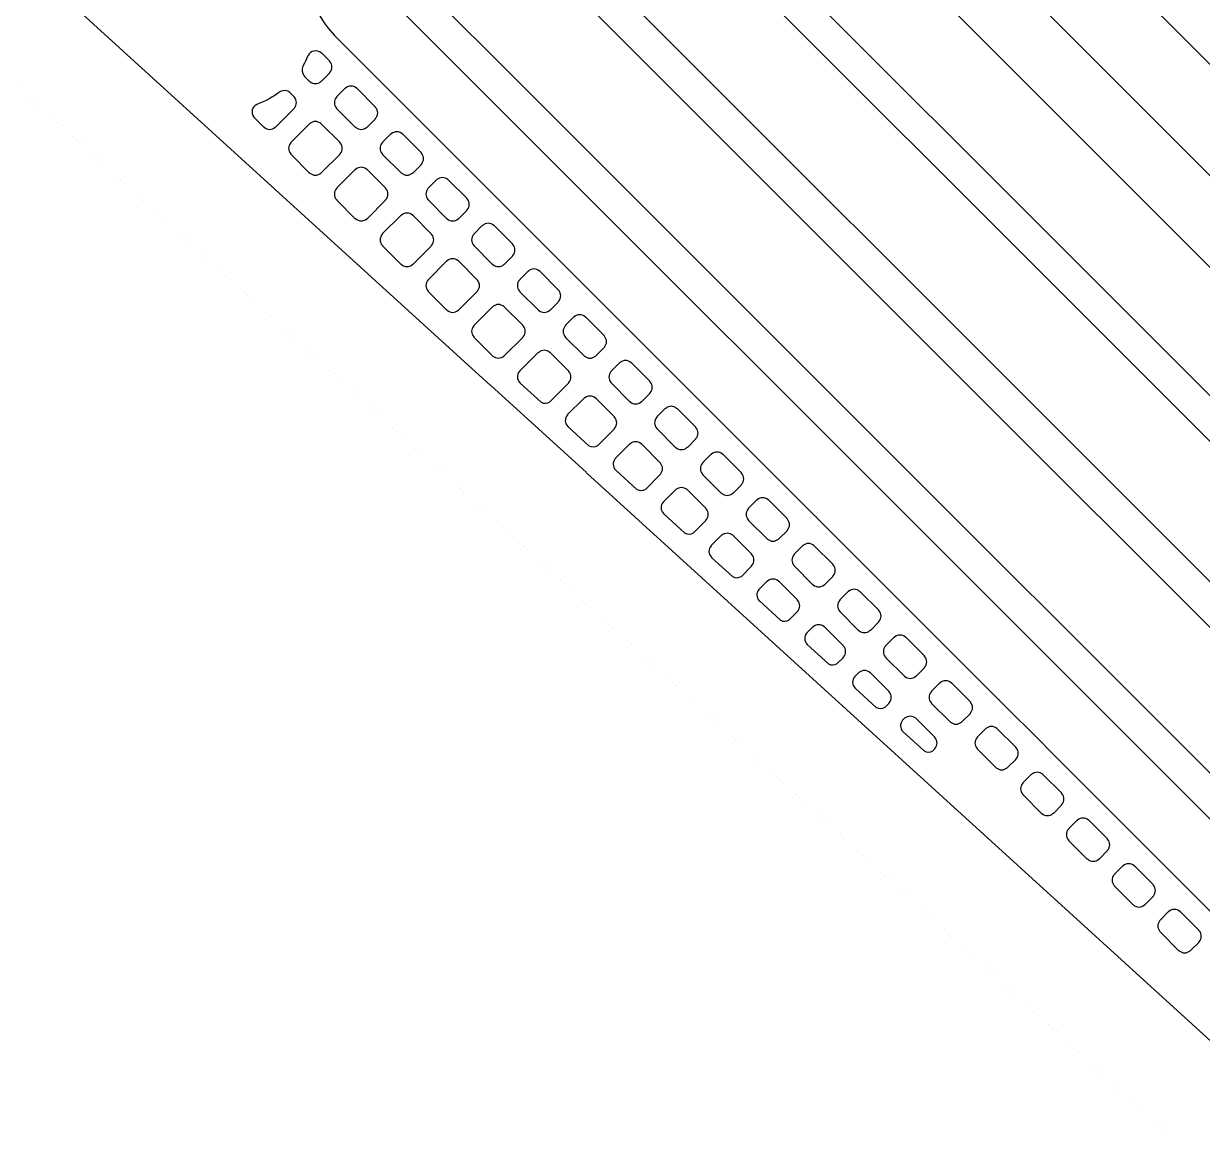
# Model space of a CAD drawing. Header units: millimetres. Extents: x 3440 to 3572, y 2 to 96.
# Drawn here: x 3524.708 to 3527.485, y 55.9 to 58.536 of the extents above; entities that cross this region are included whole.
import ezdxf

# ---------------------------------------------------------------- set-up
doc = ezdxf.new("R2010")
doc.units = ezdxf.units.MM
doc.header["$LTSCALE"] = 23.1
doc.layers.add('gbr-dxf', color=7, linetype='CONTINUOUS')
doc.layers.add('gbr-outline-dxf', color=2, linetype='CONTINUOUS')

msp = doc.modelspace()

# ---------------------------------------------------------------- linework, layer by layer
at = {"layer": 'gbr-dxf', "linetype": 'Continuous'}
for points in [[(3530.2771, 49.9485, -0.19468), (3530.1459, 50.2667, -0.010745), (3530.1458, 50.2697), (3530.1458, 53.4471, -0.007697), (3530.1458, 53.449, -0.011768), (3530.1459, 53.4524, 0.198646), (3528.4871, 57.4563, -0.008795), (3528.4854, 57.4579), (3525.9145, 60.0288, -0.041071)], [(3525.7739, 59.9073), (3528.315, 57.3663, -0.013686), (3528.3179, 57.3635, -0.198913), (3529.9663, 53.3841, -0.007684), (3529.9663, 53.3821), (3529.9663, 50.2273, -0.007344), (3529.9662, 50.2255, 0.198037), (3530.1207, 49.8545, -0.008541), (3530.1223, 49.8529), (3530.3424, 49.6328, -0.01376)], [(3530.2375, 49.5221), (3530.0129, 49.7467, -0.009258), (3530.0112, 49.7485, -0.197955), (3529.8138, 50.2273, -0.007691), (3529.8139, 50.2293), (3529.8139, 53.3841, -0.007639), (3529.8139, 53.386, 0.198631), (3528.213, 57.2529, -0.013852), (3528.21, 57.2557), (3525.6624, 59.8033, -0.041025)], [(3525.5887, 59.5744), (3528.1004, 57.0627, -0.019676), (3528.1025, 57.0607, -0.198904), (3529.5998, 53.4458, -0.01087), (3529.5997, 53.4444), (3529.5997, 50.2527, -0.010722), (3529.5997, 50.2514, 0.198521), (3529.856, 49.634, -0.012506), (3529.8572, 49.6328), (3529.9777, 49.5123, -0.019717), (3529.9798, 49.5103, 0.198972), (3530.5817, 49.2609, -0.010857)], [(3530.5803, 49.1847, -0.197764), (3529.9279, 49.4544, -0.01972), (3529.9258, 49.4564), (3529.8021, 49.5801, -0.012236), (3529.801, 49.5813, -0.198468), (3529.5235, 50.2527, -0.01087), (3529.5235, 50.2541), (3529.5235, 53.4458, -0.010844), (3529.5236, 53.4471, 0.19869), (3528.0506, 57.0049, -0.019288), (3528.0485, 57.0068), (3525.5329, 59.5224, -0.042856)], [(3525.3895, 59.3347), (3527.9302, 56.794, -0.01212), (3527.9313, 56.7928, -0.198692), (3529.2949, 53.5018, -0.016823), (3529.295, 53.4994), (3529.295, 53.4994, -0.01087), (3529.2949, 53.498), (3529.2949, 50.208, -0.010757), (3529.2949, 50.2067, 0.198637), (3529.6091, 49.4496, -0.012534), (3529.6103, 49.4484), (3529.6653, 49.3934, -0.019705), (3529.6674, 49.3915, 0.198958), (3530.3503, 49.1085, -0.01087)], [(3530.3489, 49.0323, -0.197884), (3529.6155, 49.3356, -0.019695), (3529.6134, 49.3375), (3529.5552, 49.3957, -0.012167), (3529.5541, 49.3968, -0.198591), (3529.2187, 50.208, -0.01087), (3529.2187, 50.2094), (3529.2187, 53.4974, -0.014135), (3529.2187, 53.4994, 0.19892), (3527.8763, 56.7401, -0.012506), (3527.8751, 56.7413), (3525.3338, 59.2826, -0.042133)], [(3525.1076, 59.1655), (3527.744, 56.529, -0.019676), (3527.7461, 56.5271, -0.198902), (3528.9015, 53.7376, -0.01087), (3528.9015, 53.7363), (3528.9015, 50.2131, -0.010769), (3528.9015, 50.2118, 0.19862), (3529.2459, 49.3815, -0.012055), (3529.247, 49.3804), (3529.2868, 49.3406, -0.019359), (3529.2889, 49.3386, 0.198916), (3530.2124, 48.9561, -0.01087)], [(3530.211, 48.8799, -0.198101), (3529.2371, 49.2827, -0.019968), (3529.2349, 49.2847), (3529.192, 49.3276, -0.012668), (3529.1908, 49.3288, -0.198561), (3528.8253, 50.2131, -0.01087), (3528.8253, 50.2145), (3528.8253, 53.7376, -0.010831), (3528.8253, 53.739, 0.198623), (3527.6942, 56.4712, -0.019306), (3527.6921, 56.4731), (3525.0518, 59.1135, -0.042015)], [(3527.7397, 55.8566, 0.09403), (3527.5763, 56.0736, -0.024145), (3527.5746, 56.0753), (3527.1627, 56.4504, -0.013805), (3527.1618, 56.4512), (3527.0506, 56.5525, -0.028856), (3527.0485, 56.5544), (3526.0353, 57.4772, -0.027541), (3526.0333, 57.479), (3525.8099, 57.6824, -0.032548), (3525.8075, 57.6846), (3524.7946, 58.6071, -0.031164)], [(3525.3816, 58.6053, 0.111689), (3525.4464, 58.5027, -0.023293), (3525.4479, 58.5011), (3526.1436, 57.8052, -0.012841), (3526.1444, 57.8045), (3526.5741, 57.3747, -0.027224), (3526.576, 57.3729), (3526.6823, 57.2665, -0.013375), (3526.6831, 57.2657), (3527.0048, 56.944, -0.036076), (3527.0073, 56.9415), (3527.1128, 56.836, -0.028235), (3527.1147, 56.8341), (3527.5435, 56.4053, -0.03685), (3527.5461, 56.4027), (3527.5822, 56.3665, -0.023862), (3527.584, 56.3649, -0.142486), (3528.5834, 54.5458, -0.014431)]]:
    msp.add_lwpolyline(points, format="xyb", dxfattribs=at)
for points in [[(3525.3665, 58.4355, 0.318742), (3525.3694, 58.4131, -0.133506), (3525.3703, 58.4114), (3525.3812, 58.4005, -0.095895), (3525.3828, 58.3996, 0.379307), (3525.4088, 58.3996, -0.096248), (3525.4104, 58.4005), (3525.4289, 58.419, -0.095991), (3525.4299, 58.4207, 0.379268), (3525.4299, 58.4466, -0.091846), (3525.4289, 58.4482), (3525.4117, 58.4654, -0.073049), (3525.4093, 58.467, 0.497686), (3525.3789, 58.4609, -0.072025), (3525.3773, 58.4585, -0.029098), (3525.3669, 58.4374, -0.131076)], [(3525.2504, 58.316), (3525.2735, 58.2929, -0.096227), (3525.2751, 58.2919, 0.379627), (3525.3011, 58.2919, -0.09572), (3525.3027, 58.2929), (3525.3453, 58.3354, -0.096737), (3525.3462, 58.337, 0.379213), (3525.3462, 58.363, -0.096614), (3525.3453, 58.3646), (3525.3359, 58.374, 0.309699), (3525.3132, 58.3758, -0.078093), (3525.2577, 58.3458, 0.462041)], [(3525.4453, 58.3629, 0.37947), (3525.4453, 58.337, -0.087784), (3525.4462, 58.3355), (3525.4889, 58.2928, -0.100151), (3525.4907, 58.2918, 0.379423), (3525.5166, 58.2918, -0.095506), (3525.5182, 58.2927), (3525.5368, 58.3113, -0.095997), (3525.5377, 58.3129, 0.378309), (3525.5377, 58.3388, -0.087191), (3525.5368, 58.3403), (3525.4939, 58.3832, -0.091207), (3525.4924, 58.3841, 0.378661), (3525.4665, 58.3841, -0.095862), (3525.4648, 58.3831), (3525.4463, 58.3646, -0.096423)], [(3525.3377, 58.2293, -0.092348), (3525.3386, 58.2278), (3525.3814, 58.1849, -0.088202), (3525.3829, 58.184, 0.37981), (3525.4089, 58.184, -0.095956), (3525.4105, 58.185), (3525.453, 58.2275, -0.096332), (3525.454, 58.2291, 0.37981), (3525.454, 58.2551, -0.104392), (3525.453, 58.2569), (3525.4104, 58.2995, -0.092233), (3525.4088, 58.3005, 0.379731), (3525.3828, 58.3005, -0.096458), (3525.3812, 58.2995), (3525.3387, 58.2569, -0.096627), (3525.3377, 58.2553, 0.379731)], [(3525.5531, 58.2291, -0.087549), (3525.554, 58.2277), (3525.5967, 58.185, -0.10067), (3525.5985, 58.184, 0.378939), (3525.6244, 58.184, -0.09657), (3525.626, 58.1849), (3525.6446, 58.2034, -0.09565), (3525.6455, 58.2051, 0.378881), (3525.6455, 58.231, -0.087155), (3525.6446, 58.2325), (3525.6018, 58.2753, -0.091631), (3525.6002, 58.2763, 0.379211), (3525.5743, 58.2762, -0.096458), (3525.5726, 58.2753), (3525.5541, 58.2568, -0.096627), (3525.5531, 58.2551, 0.379762)], [(3525.4454, 58.1214, -0.083317), (3525.4463, 58.1201), (3525.489, 58.0773, -0.09693), (3525.4907, 58.0764, 0.378858), (3525.5166, 58.0763, -0.095781), (3525.5182, 58.0773), (3525.5608, 58.1198, -0.095347), (3525.5618, 58.1215, 0.378707), (3525.5618, 58.1474, -0.095528), (3525.5609, 58.149), (3525.5183, 58.1916, -0.099933), (3525.5166, 58.1926, 0.379347), (3525.4906, 58.1926, -0.096458), (3525.489, 58.1916), (3525.4464, 58.1491, -0.096627), (3525.4454, 58.1474, 0.379731)], [(3525.6609, 58.1214, -0.09082), (3525.6618, 58.1199), (3525.7046, 58.0771, -0.087645), (3525.7061, 58.0762, 0.379057), (3525.7321, 58.0762, -0.096117), (3525.7337, 58.0771), (3525.7523, 58.0957, -0.095895), (3525.7533, 58.0974, 0.379058), (3525.7532, 58.1233, -0.083586), (3525.7524, 58.1247), (3525.7095, 58.1676, -0.088103), (3525.708, 58.1685, 0.378168), (3525.6821, 58.1685, -0.096728), (3525.6805, 58.1675), (3525.6619, 58.149, -0.09565), (3525.6609, 58.1473, 0.378798)], [(3525.5532, 58.0138, -0.086667), (3525.5541, 58.0123), (3525.597, 57.9694, -0.083134), (3525.5984, 57.9685, 0.379639), (3525.6244, 57.9685, -0.096625), (3525.626, 57.9695), (3525.6686, 58.0121, -0.096111), (3525.6696, 58.0137, 0.379423), (3525.6696, 58.0397, -0.092061), (3525.6687, 58.0412), (3525.626, 58.0839, -0.096504), (3525.6243, 58.0849, 0.378399), (3525.5984, 58.0849, -0.096618), (3525.5968, 58.0839), (3525.5542, 58.0413, -0.095488), (3525.5532, 58.0397, 0.379327)], [(3525.7686, 58.0396, 0.378939), (3525.7686, 58.0136, -0.087613), (3525.7696, 58.0122), (3525.8122, 57.9695, -0.099849), (3525.8139, 57.9685, 0.37889), (3525.8398, 57.9685, -0.096117), (3525.8415, 57.9695), (3525.86, 57.988, -0.095895), (3525.8609, 57.9897, 0.379058), (3525.8609, 58.0156, -0.088116), (3525.86, 58.0171), (3525.8173, 58.0598, -0.091025), (3525.8157, 58.0607, 0.378901), (3525.7898, 58.0607, -0.096614), (3525.7881, 58.0597), (3525.7696, 58.0412, -0.096539)], [(3525.661, 57.9319, 0.37947), (3525.661, 57.906, -0.087748), (3525.6619, 57.9045), (3525.7047, 57.8617, -0.083134), (3525.7061, 57.8608, 0.37981), (3525.7321, 57.8608, -0.096625), (3525.7337, 57.8618), (3525.7763, 57.9044, -0.096111), (3525.7773, 57.906, 0.379308), (3525.7773, 57.9319, -0.092315), (3525.7764, 57.9335), (3525.7338, 57.9761, -0.096527), (3525.7321, 57.9771, 0.379), (3525.7062, 57.9771, -0.095968), (3525.7045, 57.9761), (3525.662, 57.9336, -0.096527)], [(3525.8764, 57.9319, 0.378939), (3525.8764, 57.906, -0.092052), (3525.8773, 57.9044), (3525.9202, 57.8616, -0.087648), (3525.9216, 57.8606, 0.379209), (3525.9476, 57.8607, -0.095973), (3525.9492, 57.8616), (3525.9678, 57.8802, -0.096227), (3525.9688, 57.8818, 0.378837), (3525.9688, 57.9078, -0.08282), (3525.9679, 57.9092), (3525.9249, 57.9522, -0.087057), (3525.9234, 57.9531, 0.378901), (3525.8975, 57.9531, -0.096614), (3525.8959, 57.9521), (3525.8773, 57.9335, -0.096539)], [(3525.7687, 57.8242, 0.37947), (3525.7687, 57.7983, -0.087748), (3525.7696, 57.7968), (3525.8125, 57.7538, -0.08348), (3525.8139, 57.753, 0.37981), (3525.8399, 57.753, -0.095956), (3525.8415, 57.7539), (3525.8841, 57.7965, -0.096332), (3525.8851, 57.7982, 0.379308), (3525.8851, 57.8241, -0.092052), (3525.8842, 57.8257), (3525.8414, 57.8684, -0.096527), (3525.8398, 57.8694, 0.379), (3525.8139, 57.8694, -0.095968), (3525.8122, 57.8684), (3525.7696, 57.8259, -0.096527)], [(3525.9842, 57.7982, -0.100076), (3525.9852, 57.7965), (3526.0278, 57.7539, -0.096527), (3526.0295, 57.7529, 0.379094), (3526.0554, 57.7529, -0.096614), (3526.0571, 57.7539), (3526.0755, 57.7723, -0.095535), (3526.0765, 57.774, 0.379011), (3526.0765, 57.7999, -0.09119), (3526.0756, 57.8015), (3526.0328, 57.8442, -0.096036), (3526.0312, 57.8452, 0.379211), (3526.0053, 57.8452, -0.096458), (3526.0036, 57.8442), (3525.9852, 57.8258, -0.096627), (3525.9843, 57.8241, 0.379357)], [(3525.8767, 57.7169, 0.392792), (3525.8773, 57.69, -0.062429), (3525.8781, 57.689), (3525.9273, 57.6442, 0.269963), (3525.9479, 57.6449), (3525.9919, 57.6888, -0.095296), (3525.9929, 57.6905, 0.379025), (3525.9929, 57.7164, -0.092052), (3525.9919, 57.718), (3525.9493, 57.7606, -0.096227), (3525.9476, 57.7616, 0.379778), (3525.9217, 57.7616, -0.096458), (3525.92, 57.7606), (3525.8775, 57.7181, -0.073726)], [(3526.092, 57.6904, -0.095154), (3526.093, 57.6888), (3526.1356, 57.6461, -0.091916), (3526.1372, 57.6452, 0.379035), (3526.1631, 57.6451, -0.095506), (3526.1648, 57.6461), (3526.1833, 57.6646, -0.095997), (3526.1842, 57.6663, 0.378309), (3526.1842, 57.6922, -0.09601), (3526.1832, 57.6938), (3526.1405, 57.7366, -0.083197), (3526.1391, 57.7375, 0.37844), (3526.1132, 57.7375, -0.096842), (3526.1115, 57.7365), (3526.093, 57.718, -0.096266), (3526.092, 57.7163, 0.379186)], [(3525.9894, 57.6143, 0.392688), (3525.99, 57.5872, -0.037526), (3525.9904, 57.5867), (3526.0401, 57.5415, 0.27174), (3526.0608, 57.5422), (3526.0996, 57.5809, -0.096111), (3526.1006, 57.5826, 0.37981), (3526.1006, 57.6086, -0.104293), (3526.0995, 57.6104), (3526.057, 57.6529, -0.093127), (3526.0554, 57.6538, 0.379506), (3526.0295, 57.6539, -0.097105), (3526.0278, 57.6529), (3525.9899, 57.615, -0.045509)], [(3526.1997, 57.5826, -0.087784), (3526.2006, 57.5811), (3526.2433, 57.5384, -0.100151), (3526.245, 57.5374, 0.37981), (3526.271, 57.5374, -0.095956), (3526.2727, 57.5384), (3526.2911, 57.5568, -0.096332), (3526.2921, 57.5584, 0.379511), (3526.2921, 57.5844, -0.08798), (3526.2911, 57.5859), (3526.2483, 57.6287, -0.091848), (3526.2467, 57.6297, 0.379206), (3526.2208, 57.6297, -0.096458), (3526.2191, 57.6287), (3526.2007, 57.6102, -0.096627), (3526.1997, 57.6086, 0.379731)], [(3526.1022, 57.5115, 0.392366), (3526.1028, 57.4845, -0.039054), (3526.1033, 57.4839), (3526.1529, 57.4387, 0.271604), (3526.1737, 57.4394), (3526.2074, 57.4731, -0.096111), (3526.2084, 57.4748, 0.37981), (3526.2084, 57.5007, -0.104293), (3526.2073, 57.5025), (3526.1648, 57.5451, -0.092623), (3526.1632, 57.5461, 0.379471), (3526.1372, 57.5461, -0.09601), (3526.1356, 57.5451), (3526.1027, 57.5122, -0.046681)], [(3526.3075, 57.5007, 0.379298), (3526.3075, 57.4748, -0.087748), (3526.3084, 57.4733), (3526.351, 57.4307, -0.10046), (3526.3527, 57.4297, 0.379423), (3526.3787, 57.4297, -0.095866), (3526.3803, 57.4307), (3526.3988, 57.4491, -0.096099), (3526.3998, 57.4508, 0.378309), (3526.3998, 57.4767, -0.087946), (3526.3989, 57.4782), (3526.3561, 57.5209, -0.091631), (3526.3546, 57.5219, 0.378901), (3526.3286, 57.5218, -0.096462), (3526.327, 57.5209), (3526.3085, 57.5024, -0.096195)], [(3526.2151, 57.4088, 0.391279), (3526.2157, 57.3818, -0.045503), (3526.2162, 57.3811), (3526.2655, 57.3362, 0.273542), (3526.2864, 57.3367), (3526.3151, 57.3655, -0.096332), (3526.3161, 57.3671, 0.37981), (3526.3161, 57.3931, -0.10047), (3526.3151, 57.3948), (3526.2727, 57.4371, -0.10399), (3526.2709, 57.4382, 0.3795), (3526.245, 57.4382, -0.096259), (3526.2433, 57.4372), (3526.2156, 57.4095, -0.046791)], [(3526.4153, 57.3671, -0.096625), (3526.4162, 57.3655), (3526.4589, 57.3228, -0.092289), (3526.4605, 57.3218, 0.379643), (3526.4865, 57.3218, -0.096265), (3526.4881, 57.3228), (3526.5066, 57.3412, -0.096227), (3526.5075, 57.3429, 0.378837), (3526.5075, 57.3688, -0.096528), (3526.5066, 57.3704), (3526.4637, 57.4133, -0.083168), (3526.4623, 57.4142, 0.379211), (3526.4364, 57.4142, -0.096723), (3526.4347, 57.4132), (3526.4162, 57.3947, -0.096627), (3526.4153, 57.3931, 0.379731)], [(3526.3278, 57.3061, 0.391893), (3526.3284, 57.279, -0.039068), (3526.3289, 57.2785), (3526.3785, 57.2333, 0.271651), (3526.3992, 57.2339), (3526.4229, 57.2576, -0.095916), (3526.4239, 57.2593, 0.378952), (3526.4239, 57.2852, -0.103884), (3526.4229, 57.287), (3526.3803, 57.3296, -0.092398), (3526.3787, 57.3306, 0.379083), (3526.3528, 57.3306, -0.095862), (3526.3511, 57.3296), (3526.3283, 57.3068, -0.046462)], [(3526.5231, 57.2593, -0.092348), (3526.524, 57.2577), (3526.5667, 57.215, -0.088334), (3526.5682, 57.2141, 0.379643), (3526.5941, 57.2141, -0.096225), (3526.5958, 57.2151), (3526.6143, 57.2336, -0.096328), (3526.6153, 57.2353, 0.378837), (3526.6153, 57.2612, -0.083065), (3526.6144, 57.2626), (3526.5716, 57.3054, -0.087396), (3526.5701, 57.3064, 0.379211), (3526.5441, 57.3063, -0.096458), (3526.5425, 57.3053), (3526.524, 57.2869, -0.096627), (3526.5231, 57.2852, 0.379731)], [(3526.4406, 57.2033, 0.391921), (3526.4412, 57.1763, -0.03072), (3526.4416, 57.1759), (3526.4913, 57.1305, 0.269428), (3526.5119, 57.1312), (3526.5307, 57.15, -0.096227), (3526.5317, 57.1516, 0.379465), (3526.5317, 57.1776, -0.092418), (3526.5307, 57.1792), (3526.4882, 57.2217, -0.096857), (3526.4865, 57.2227, 0.379731), (3526.4605, 57.2227, -0.096458), (3526.4589, 57.2217), (3526.4412, 57.204, -0.047604)], [(3526.6307, 57.1775, 0.37947), (3526.6307, 57.1515, -0.087784), (3526.6317, 57.1501), (3526.6744, 57.1074, -0.100151), (3526.6761, 57.1064, 0.379423), (3526.702, 57.1063, -0.095506), (3526.7037, 57.1073), (3526.7221, 57.1258, -0.095997), (3526.7231, 57.1274, 0.378309), (3526.7231, 57.1533, -0.087852), (3526.7222, 57.1548), (3526.6793, 57.1977, -0.091416), (3526.6777, 57.1986, 0.378661), (3526.6518, 57.1986, -0.095862), (3526.6502, 57.1976), (3526.6317, 57.1791, -0.096423)], [(3526.5534, 57.1006, 0.392884), (3526.554, 57.0735, -0.031368), (3526.5544, 57.0731), (3526.6042, 57.0277, 0.269631), (3526.6248, 57.0285), (3526.6385, 57.0422, -0.096227), (3526.6395, 57.0438, 0.3796), (3526.6395, 57.0698, -0.09253), (3526.6385, 57.0713), (3526.5958, 57.114, -0.096111), (3526.5942, 57.115, 0.379643), (3526.5682, 57.115, -0.096225), (3526.5666, 57.114), (3526.5539, 57.1013, -0.046074)], [(3526.7386, 57.0438, -0.096625), (3526.7396, 57.0421), (3526.7822, 56.9996, -0.092233), (3526.7837, 56.9986, 0.37981), (3526.8097, 56.9986, -0.095956), (3526.8113, 56.9996), (3526.8297, 57.018, -0.096111), (3526.8307, 57.0196, 0.379511), (3526.8307, 57.0456, -0.096475), (3526.8297, 57.0472), (3526.787, 57.09, -0.083776), (3526.7856, 57.0908, 0.379206), (3526.7597, 57.0908, -0.096458), (3526.758, 57.0898), (3526.7396, 57.0714, -0.096627), (3526.7386, 57.0697, 0.379731)], [(3526.6662, 56.9979, 0.392923), (3526.6669, 56.9708, -0.039207), (3526.6674, 56.9702), (3526.7168, 56.9252, 0.271658), (3526.7376, 56.9258), (3526.7461, 56.9344, -0.096111), (3526.7471, 56.936, 0.37981), (3526.7471, 56.962, -0.10451), (3526.7461, 56.9638), (3526.7036, 57.0063, -0.092233), (3526.702, 57.0072, 0.379679), (3526.6761, 57.0072, -0.096475), (3526.6744, 57.0062), (3526.6668, 56.9986, -0.047604)], [(3526.8463, 56.9361, -0.092029), (3526.8472, 56.9345), (3526.8901, 56.8917, -0.087645), (3526.8915, 56.8907, 0.378867), (3526.9175, 56.8907, -0.095862), (3526.9191, 56.8917), (3526.9377, 56.9103, -0.096099), (3526.9386, 56.9119, 0.378309), (3526.9386, 56.9378, -0.083252), (3526.9378, 56.9392), (3526.8948, 56.9822, -0.087396), (3526.8933, 56.9831, 0.379211), (3526.8673, 56.9831, -0.096723), (3526.8657, 56.9821), (3526.8473, 56.9637, -0.096857), (3526.8463, 56.962, 0.3795)], [(3526.779, 56.8952, 0.392366), (3526.7796, 56.8681, -0.046353), (3526.7802, 56.8675), (3526.8296, 56.8225, 0.273611), (3526.8504, 56.8231), (3526.854, 56.8266, -0.096227), (3526.855, 56.8282, 0.379007), (3526.855, 56.8542, -0.100402), (3526.854, 56.8559), (3526.8115, 56.8984, -0.104677), (3526.8097, 56.8995, 0.379083), (3526.7837, 56.8995, -0.096117), (3526.7821, 56.8985), (3526.7795, 56.8959, -0.04685)], [(3526.9542, 56.8283, -0.099964), (3526.9552, 56.8266), (3526.9976, 56.7841, -0.096111), (3526.9993, 56.7831, 0.37981), (3527.0252, 56.7831, -0.095956), (3527.0269, 56.7841), (3527.0453, 56.8025, -0.096332), (3527.0462, 56.8041, 0.379511), (3527.0463, 56.8301, -0.092052), (3527.0453, 56.8316), (3527.0027, 56.8743, -0.096092), (3527.0011, 56.8752, 0.379206), (3526.9751, 56.8752, -0.096723), (3526.9735, 56.8742), (3526.9551, 56.8559, -0.096857), (3526.9542, 56.8542, 0.379731)], [(3527.0618, 56.7206, -0.096625), (3527.0628, 56.7189), (3527.1055, 56.6762, -0.092072), (3527.1071, 56.6753, 0.37981), (3527.133, 56.6753, -0.096625), (3527.1347, 56.6762), (3527.1531, 56.6946, -0.096111), (3527.154, 56.6963, 0.379511), (3527.154, 56.7222, -0.096475), (3527.1531, 56.7239), (3527.1102, 56.7667, -0.083776), (3527.1088, 56.7676, 0.379206), (3527.0829, 56.7676, -0.096458), (3527.0812, 56.7666), (3527.0628, 56.7482, -0.096627), (3527.0618, 56.7465, 0.379731)], [(3527.1696, 56.6127, -0.087613), (3527.1705, 56.6112), (3527.2131, 56.5686, -0.100601), (3527.2148, 56.5676, 0.379413), (3527.2408, 56.5676, -0.096367), (3527.2424, 56.5686), (3527.2608, 56.587, -0.095895), (3527.2618, 56.5886, 0.379058), (3527.2618, 56.6146, -0.088595), (3527.2609, 56.6161), (3527.2181, 56.6588, -0.092121), (3527.2166, 56.6597, 0.379092), (3527.1907, 56.6597, -0.096766), (3527.189, 56.6587), (3527.1706, 56.6403, -0.096227), (3527.1696, 56.6386, 0.379148)], [(3527.2773, 56.531, 0.378939), (3527.2774, 56.5051, -0.100082), (3527.2784, 56.5034), (3527.3209, 56.4609, -0.096227), (3527.3225, 56.4599, 0.379209), (3527.3484, 56.4599, -0.095973), (3527.3501, 56.4609), (3527.3685, 56.4793, -0.096227), (3527.3695, 56.4809, 0.378837), (3527.3695, 56.5068, -0.091842), (3527.3685, 56.5084), (3527.3259, 56.551, -0.096036), (3527.3243, 56.552, 0.378901), (3527.2983, 56.552, -0.096614), (3527.2967, 56.551), (3527.2783, 56.5327, -0.096539)], [(3527.385, 56.3973, -0.092139), (3527.386, 56.3958), (3527.4288, 56.3529, -0.087638), (3527.4303, 56.352, 0.379451), (3527.4562, 56.352, -0.096117), (3527.4578, 56.353), (3527.4764, 56.3715, -0.095895), (3527.4773, 56.3731, 0.379058), (3527.4773, 56.3991, -0.083586), (3527.4764, 56.4005), (3527.4335, 56.4435, -0.087396), (3527.432, 56.4444, 0.379211), (3527.4061, 56.4443, -0.096458), (3527.4044, 56.4434), (3527.386, 56.4249, -0.096627), (3527.385, 56.4233, 0.379731)]]:
    msp.add_lwpolyline(points, format="xyb", close=True, dxfattribs=at)
at = {"layer": 'gbr-outline-dxf', "linetype": 'Continuous', "const_width": 0.000025}
msp.add_lwpolyline([(3541.5863, 48.1533), (3541.5863, 55.5349, 0.211094), (3541.4229, 55.9046), (3535.7496, 61.0709, -0.211095), (3535.5863, 61.4406), (3535.5863, 69.3438, 0.414217), (3535.0863, 69.8438), (3522.0863, 69.8438, 0.414217), (3521.5863, 69.3438), (3521.5863, 61.4406, 0.211094), (3521.7497, 61.0709), (3527.4229, 55.9046, -0.211095), (3527.5863, 55.5349), (3527.5863, 46.7771, 0.414217), (3528.0863, 46.2771), (3533.0863, 46.2771, 0.414217), (3533.5863, 46.7771), (3533.5863, 47.1533, -0.414217), (3534.0863, 47.6533), (3541.0863, 47.6533, 0.414217)], format="xyb", close=True, dxfattribs=at)

doc.saveas('drawing.dxf')
